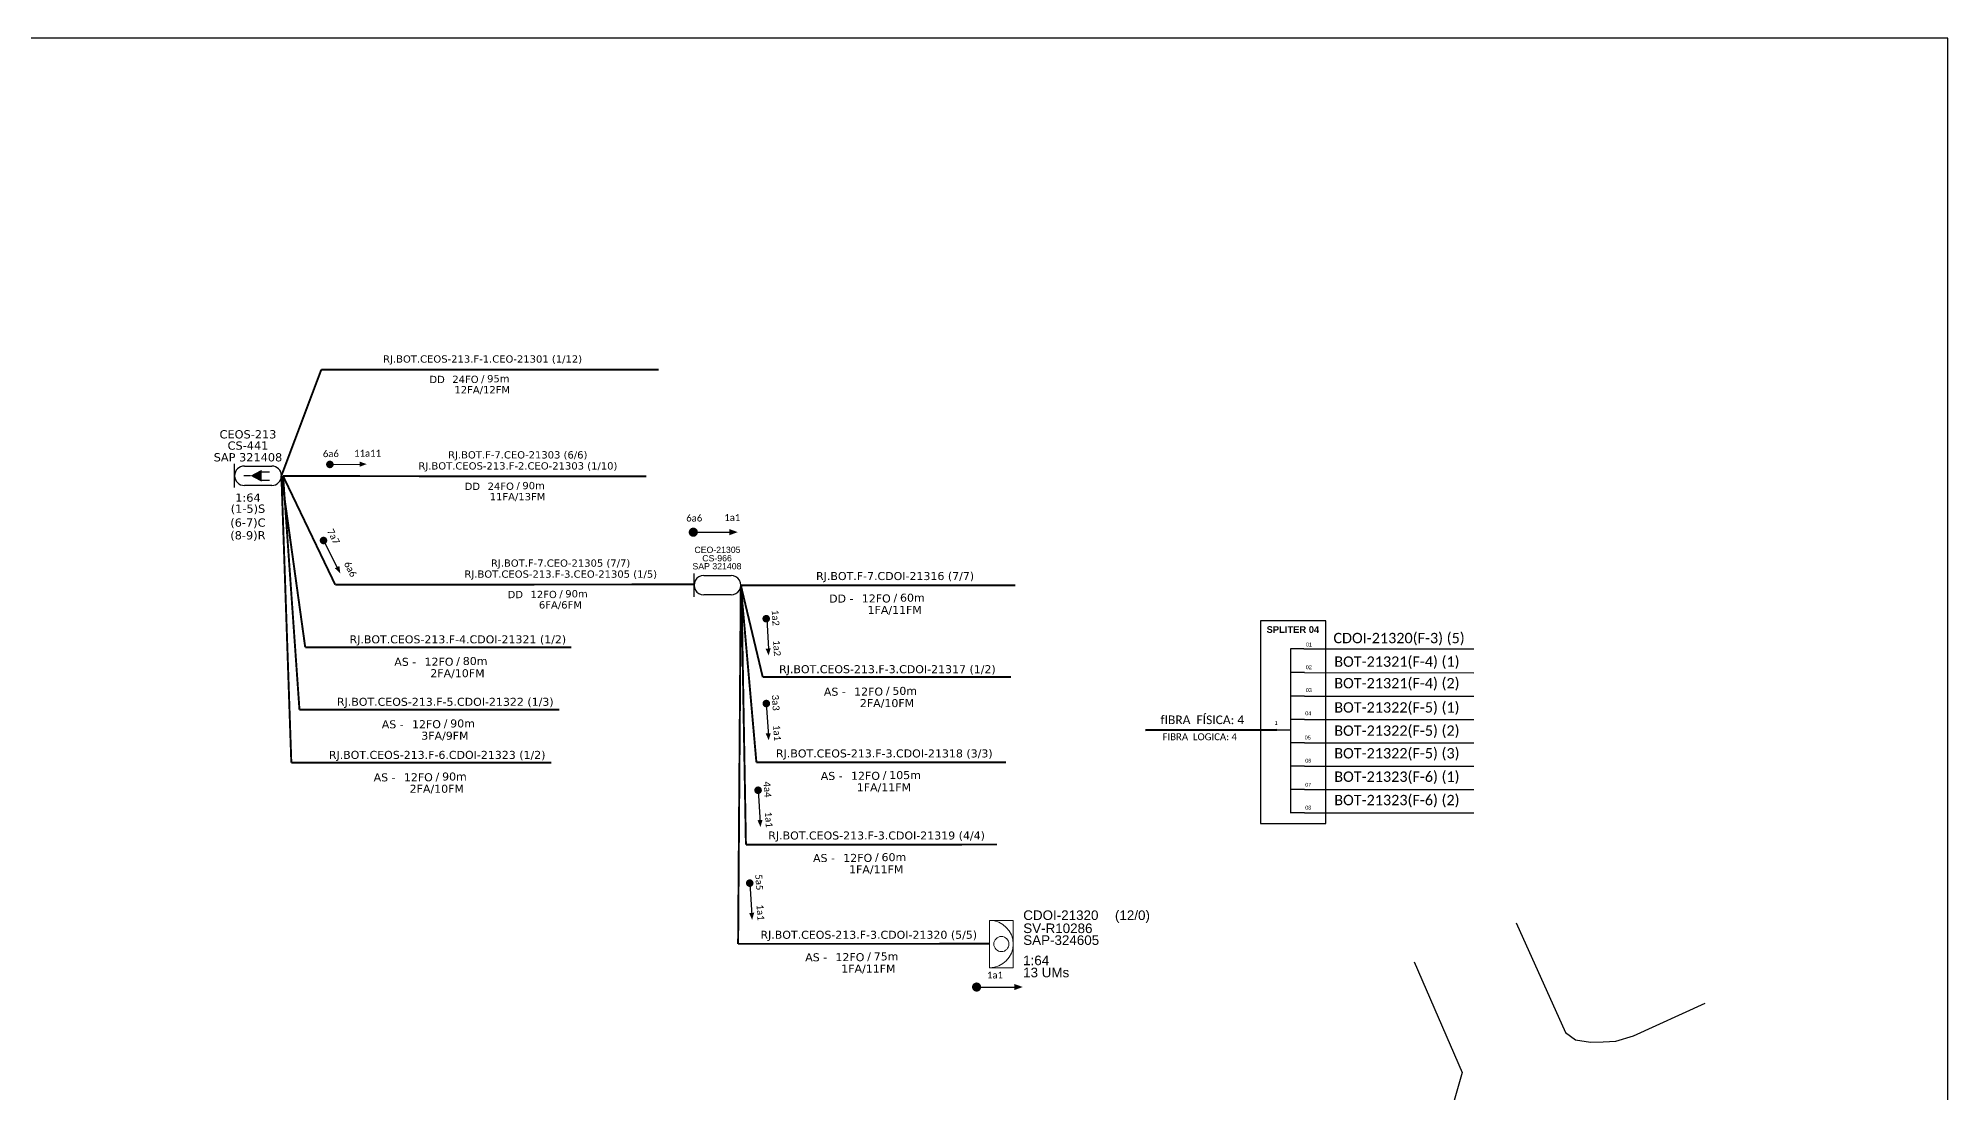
# Model space of a CAD drawing. Extents: x -4 to 837, y 1 to 595.
# Drawn here: x 332 to 837, y 316 to 595 of the extents above; entities that cross this region are included whole.
import ezdxf
from ezdxf.enums import TextEntityAlignment as Align

# ---------------------------------------------------------------- set-up
doc = ezdxf.new("R2010")
doc.units = 0
for name, color, linetype, lineweight in [("20.0-LEGENDA DOS CDO'S", 1, 'Continuous', 0), ('20.1-CDO_INTERIOR', 1, 'Continuous', 0), ('40.1-ETIQUETAS', 1, 'Continuous', 20)]:
    doc.layers.add(name, color=color, linetype=linetype, lineweight=lineweight)
for name, color, linetype in [('20.4-CEOS', 1, 'Continuous'), ('CAP a instalar', 1, 'Continuous'), ('QUADRA', 7, 'Continuous'), ('SETA', 7, 'Continuous')]:
    doc.layers.add(name, color=color, linetype=linetype)
doc.styles.add('ARIAL', font='arial.ttf')
doc.styles.add('MtXpl_Calibri', font='calibri.ttf')
doc.styles.add('siredit', font='verdana.ttf')
doc.linetypes.add('FENCELINE1', pattern='A,0.25,-0.1,[133,ltypeshp.shx,S=0.1,R=0,X=-0.1,Y=0],-0.1,1', length=1.45)

# ---------------------------------------------------------------- blocks, each defined once
blk = doc.blocks.new('ETIQUETA_RS5F')
at = {"layer": '40.1-ETIQUETAS', "color": 0, "style": 'siredit'}
blk.add_text('/', height=1.5, dxfattribs=at).set_placement((1.58, -1.95), align=Align.MIDDLE_RIGHT)
for tag, p in [('ETIQUETA_R_PRIMARIA', (1.21, 4.1)), ('ETIQUETA_R_SECUNDARIA', (1.21, 2.1)), ('F_ATIVAS/F_MORTAS', (1.14, -4.24))]:
    blk.add_attdef(tag, text='', height=1.5, dxfattribs=at).set_placement(p, align=Align.MIDDLE_CENTER)
for tag, p in [('TIPO_CABO', (-6.58, -2.12)), ('CAP_CABO', (0.4, -2.09))]:
    blk.add_attdef(tag, text='', height=1.5, dxfattribs=at).set_placement(p, align=Align.MIDDLE_RIGHT)
blk.add_attdef('METROS', text='', height=1.5, dxfattribs=at).set_placement((2.14, -1.95), align=Align.MIDDLE_LEFT)
for tag, p in [('FUSÃO_1', (0.85, -8.39)), ('FUSÃO_2', (0.85, -10.6)), ('FUSÃO_3', (0.85, -12.93)), ('FUSÃO_4', (0.85, -15.14)), ('FUSÃO_5', (0.85, -17.16))]:
    blk.add_attdef(tag, text='', height=1.5, dxfattribs=at).set_placement(p, align=Align.CENTER)
blk = doc.blocks.new('CEOS_RP_CT_DRT')
at = {"layer": '20.4-CEOS', "color": 0}
for p, q in [((-4.54, 1.19), (-1.19, 1.19)), ((-1.19, -1.19), (-4.54, -1.19))]:
    blk.add_line(p, q, dxfattribs=at)
for points in [[(-5.73, -1.43), (-5.73, 1.44)], [(-3.79, 0), (-4.59, 0)], [(-2.47, 0.48), (-1.45, 0.48)], [(-2.47, -0.52), (-1.45, -0.52)]]:
    blk.add_lwpolyline(points, dxfattribs=at)
blk.add_lwpolyline([(-3.79, 0, 0, 1.47, 0), (-2.41, 0, 1.47, 1.47, 0)], format="xyseb", dxfattribs=at)
for centre, start, end in [((-4.54, 0), 90, 270), ((-1.19, 0), 270, 90)]:
    blk.add_arc(centre, 1.19, start, end, dxfattribs=at)
at = {"layer": '20.4-CEOS', "color": 7, "style": 'siredit'}
for tag, p in [('Nº_DA_CEOS', (-2.86, 5.6)), ('LOCAL', (-2.86, 4.24)), ('SAP', (-2.86, 2.78)), ('RACIO_SPLITAGEM', (-2.86, -1.88)), ('FIBRAS_SPLITTER', (-2.86, -3.58)), ('RESERVA_FINAIS', (-2.86, -6.39)), ('FIBRAS_TOP_C', (-2.86, -5.08))]:
    blk.add_attdef(tag, text='', height=1.01, dxfattribs=at).set_placement(p, align=Align.TOP_CENTER)

msp = doc.modelspace()

# ---------------------------------------------------------------- linework, layer by layer
for p, q in [((837.17, 595.26), (-3.83, 595.26)), ((837.17, 1.26), (837.17, 595.26))]:
    msp.add_line(p, q)
at = {"color": 7, "linetype": 'Continuous'}
for p, q in [((663.3, 433.64), (663.3, 390.21)), ((666.82, 433.64), (663.3, 433.64)), ((667, 427.35), (663.48, 427.35)), ((667, 421.16), (663.48, 421.16)), ((667, 414.94), (663.48, 414.94)), ((659.66, 412.21), (663.29, 412.21)), ((667, 408.78), (663.48, 408.78)), ((667, 402.61), (663.48, 402.61)), ((667, 396.42), (663.48, 396.42)), ((667, 390.25), (663.48, 390.25))]:
    msp.add_line(p, q, dxfattribs=at)
at = {"color": 10, "linetype": 'Continuous'}
for p, q in [((666.82, 433.64), (711.77, 433.63)), ((667, 427.35), (711.77, 427.34)), ((667, 421.17), (711.77, 421.16)), ((667, 414.95), (711.77, 414.94)), ((667, 408.79), (711.77, 408.78)), ((667, 402.63), (711.77, 402.61)), ((667, 396.44), (711.77, 396.42)), ((667, 390.25), (711.77, 390.23))]:
    msp.add_line(p, q, dxfattribs=at)
at = {"color": 1, "linetype": 'Continuous', "lineweight": 60}
msp.add_line((659.66, 412.21), (624.87, 412.1), dxfattribs=at)
for points, const_width in [([(408.62, 482.45, 1), (409.62, 482.46, 1)], 1), ([(504.66, 464.52, 1), (505.87, 464.52, 1)], 1.21), ([(407.21, 462.77, 1), (407.66, 461.88, 1)], 1), ([(524.52, 442.13, 1), (524.59, 441.13, 1)], 1), ([(524.55, 419.68, 1), (524.62, 418.68, 1)], 1), ([(522.37, 396.73, 1), (522.44, 395.73, 1)], 1), ([(520.17, 372.16, 1), (520.23, 371.16, 1)], 1), ([(579.62, 344.15, 1), (580.83, 344.15, 1)], 1.21)]:
    msp.add_lwpolyline(points, format="xyb", close=True, dxfattribs=dict(const_width=const_width))
at = {"color": 7}
msp.add_lwpolyline([(655.34, 387.43), (672.62, 387.43), (672.62, 441.08), (655.34, 441.08)], close=True, dxfattribs=at)
at = {"layer": '20.1-CDO_INTERIOR', "color": 1, "lineweight": 18}
msp.add_lwpolyline([(589.91, 349.28), (589.91, 361.78), (583.66, 361.78), (583.66, 349.28)], close=True, dxfattribs=at)
msp.add_circle((586.78, 355.53), 2, dxfattribs=at)
msp.add_arc((583.66, 355.53), 6.25, 270, 90, dxfattribs=at)
at = {"layer": '20.4-CEOS', "color": 5}
for p, q in [((505.46, 447.39), (505.46, 453.61)), ((508.04, 453.08), (515.27, 453.08)), ((515.27, 447.92), (508.04, 447.92))]:
    msp.add_line(p, q, dxfattribs=at)
for centre, major_axis, start_param, end_param in [((508.04, 450.5), (1.82, 1.82), 0.785398, 3.926991), ((515.27, 450.5), (-1.82, 1.82), 2.356194, 5.497787)]:
    msp.add_ellipse(centre, major_axis=major_axis, ratio=1, start_param=start_param, end_param=end_param, dxfattribs=at)
at = {"layer": 'CAP a instalar', "color": 7, "ltscale": 7, "const_width": 0.513}
for points in [[(396.3, 479.47), (406.86, 507.57)], [(406.86, 507.57), (496.12, 507.57)], [(396.74, 479.38), (492.81, 479.28)], [(396.74, 479.38), (410.53, 450.64)], [(410.53, 450.64), (505.39, 450.7)], [(517.99, 450.44), (590.49, 450.44)]]:
    msp.add_lwpolyline(points, dxfattribs=at)
at = {"layer": 'CAP a instalar', "color": 8, "linetype": 'FENCELINE1', "ltscale": 7, "const_width": 0.513}
for points in [[(396.3, 479.47), (402.6, 434.04)], [(396.3, 479.47), (398.92, 403.54)], [(396.74, 479.38), (401.07, 417.58)], [(517.84, 450.5), (523.63, 426.2)], [(517.84, 450.5), (521.96, 403.64)], [(517.99, 450.44), (519.19, 381.85)], [(402.6, 434.04), (472.99, 434.04)], [(523.62, 426.21), (589.29, 426.21)], [(401.07, 417.58), (469.85, 417.58)], [(398.92, 403.54), (467.7, 403.54)], [(521.96, 403.64), (588.03, 403.63)], [(519.19, 381.85), (585.61, 381.87)]]:
    msp.add_lwpolyline(points, dxfattribs=at)
at = {"layer": 'CAP a instalar', "color": 1, "linetype": 'FENCELINE1', "ltscale": 7, "const_width": 0.513}
for points in [[(517.12, 355.58), (517.84, 450.5)], [(517.12, 355.58), (583.54, 355.6)]]:
    msp.add_lwpolyline(points, dxfattribs=at)
at = {"layer": 'QUADRA', "color": 4}
for points in [[(723.01, 361.16), (736.01, 332.14), (738.7, 330.17), (742.62, 329.53), (745.95, 329.62), (749.33, 329.84), (754.05, 331.23), (773, 339.85)], [(695.98, 350.79), (708.68, 321.57), (706.37, 313.52), (702.41, 309.83), (649.64, 285.05)]]:
    msp.add_lwpolyline(points, dxfattribs=at)
at = {"layer": 'SETA'}
for points in [[(409.12, 482.46), (417.72, 482.51)], [(407.44, 462.33), (411.34, 454.66)], [(505.26, 464.52), (515.66, 464.52)], [(524.68, 441.48), (525.12, 433.65)], [(524.58, 419.18), (525.13, 410.6)], [(522.41, 396.23), (522.95, 387.65)], [(520.2, 371.66), (520.74, 363.08)], [(580.65, 344.14), (591.06, 344.14)]]:
    msp.add_lwpolyline(points, dxfattribs=at)
for points in [[(417.02, 483.19), (418.86, 482.54), (417.03, 481.86)], [(514.83, 465.34), (517.04, 464.54), (514.83, 463.73)], [(411.63, 455.59), (411.87, 453.65), (410.44, 454.98)], [(525.74, 433.78), (525.19, 431.91), (524.4, 433.7)], [(525.76, 411.33), (525.21, 409.46), (524.43, 411.25)], [(523.59, 388.38), (523.04, 386.51), (522.25, 388.3)], [(521.38, 363.81), (520.83, 361.94), (520.05, 363.73)], [(590.22, 344.96), (592.44, 344.16), (590.22, 343.35)]]:
    msp.add_solid(points, dxfattribs=at)

# ---------------------------------------------------------------- block references
at = {"layer": '20.4-CEOS', "color": 7}
ref = msp.add_blockref('CEOS_RP_CT_DRT', (396.31, 479.46), dxfattribs=dict(at, xscale=2.161665797233582, yscale=2.161665797233582, zscale=2.161665791999999))
ref.add_attrib('Nº_DA_CEOS', 'CEOS-213', dxfattribs={"color": 7, "height": 2.183, "style": 'siredit'}).set_placement((387.45, 491.52), align=Align.TOP_CENTER)
ref.add_attrib('LOCAL', 'CS-441', dxfattribs={"color": 7, "height": 2.183, "style": 'siredit'}).set_placement((387.45, 488.54), align=Align.TOP_CENTER)
ref.add_attrib('SAP', 'SAP 321408', dxfattribs={"color": 7, "height": 2.183, "style": 'siredit'}).set_placement((387.45, 485.44), align=Align.TOP_CENTER)
ref.add_attrib('RACIO_SPLITAGEM', '1:64', dxfattribs={"color": 7, "height": 2.183, "style": 'siredit'}).set_placement((387.45, 474.76), align=Align.TOP_CENTER)
ref.add_attrib('FIBRAS_SPLITTER', '(1-5)S', dxfattribs={"color": 7, "height": 2.183, "style": 'siredit'}).set_placement((387.45, 471.84), align=Align.TOP_CENTER)
ref.add_attrib('FIBRAS_TOP_C', '(6-7)C', dxfattribs={"color": 7, "height": 2.183, "style": 'siredit'}).set_placement((387.43, 468.16), align=Align.TOP_CENTER)
ref.add_attrib('RESERVA_FINAIS', '(8-9)R', dxfattribs={"color": 7, "height": 2.183, "style": 'siredit'}).set_placement((387.43, 464.8), align=Align.TOP_CENTER)
at = {"layer": '40.1-ETIQUETAS', "color": 7}
ref = msp.add_blockref('ETIQUETA_RS5F', (448, 507.66), dxfattribs=dict(at, xscale=1.283039983498747, yscale=1.283039983498747, zscale=1.283039983499997))
ref.add_attrib('ETIQUETA_R_SECUNDARIA', 'RJ.BOT.CEOS-213.F-1.CEO-21301 (1/12)', dxfattribs={"color": 0, "height": 1.9246, "style": 'siredit'}).set_placement((449.52, 510.36), align=Align.MIDDLE_CENTER)
ref.add_attrib('TIPO_CABO', 'DD', dxfattribs={"color": 0, "height": 1.925, "style": 'siredit'}).set_placement((439.52, 504.95), align=Align.MIDDLE_RIGHT)
ref.add_attrib('CAP_CABO', '24FO', dxfattribs={"color": 0, "height": 1.925, "style": 'siredit'}).set_placement((448.47, 504.98), align=Align.MIDDLE_RIGHT)
ref.add_attrib('METROS', '95m', dxfattribs={"color": 0, "height": 1.925, "style": 'siredit'}).set_placement((450.71, 505.16), align=Align.MIDDLE_LEFT)
ref.add_attrib('F_ATIVAS/F_MORTAS', '12FA/12FM', dxfattribs={"color": 0, "height": 1.925, "style": 'siredit'}).set_placement((449.43, 502.22), align=Align.MIDDLE_CENTER)
ref = msp.add_blockref('ETIQUETA_RS5F', (457.34, 479.37), dxfattribs=dict(at, xscale=1.283039983498747, yscale=1.283039983498747, zscale=1.283039983499997))
ref.add_attrib('ETIQUETA_R_PRIMARIA', 'RJ.BOT.F-7.CEO-21303 (6/6)', dxfattribs={"color": 0, "height": 1.9246, "style": 'siredit'}).set_placement((458.82, 484.99), align=Align.MIDDLE_CENTER)
ref.add_attrib('ETIQUETA_R_SECUNDARIA', 'RJ.BOT.CEOS-213.F-2.CEO-21303 (1/10)', dxfattribs={"color": 0, "height": 1.9246, "style": 'siredit'}).set_placement((458.86, 482.07), align=Align.MIDDLE_CENTER)
ref.add_attrib('TIPO_CABO', 'DD', dxfattribs={"color": 0, "height": 1.925, "style": 'siredit'}).set_placement((448.85, 476.66), align=Align.MIDDLE_RIGHT)
ref.add_attrib('CAP_CABO', '24FO', dxfattribs={"color": 0, "height": 1.925, "style": 'siredit'}).set_placement((457.81, 476.69), align=Align.MIDDLE_RIGHT)
ref.add_attrib('METROS', '90m', dxfattribs={"color": 0, "height": 1.925, "style": 'siredit'}).set_placement((460.05, 476.86), align=Align.MIDDLE_LEFT)
ref.add_attrib('F_ATIVAS/F_MORTAS', '11FA/13FM', dxfattribs={"color": 0, "height": 1.925, "style": 'siredit'}).set_placement((458.77, 473.92), align=Align.MIDDLE_CENTER)
ref = msp.add_blockref('ETIQUETA_RS5F', (468.69, 450.74), dxfattribs=dict(at, xscale=1.283039983498747, yscale=1.283039983498747, zscale=1.283039983499997))
ref.add_attrib('ETIQUETA_R_PRIMARIA', 'RJ.BOT.F-7.CEO-21305 (7/7)', dxfattribs={"color": 0, "height": 1.9246, "style": 'siredit'}).set_placement((470.16, 456.35), align=Align.MIDDLE_CENTER)
ref.add_attrib('ETIQUETA_R_SECUNDARIA', 'RJ.BOT.CEOS-213.F-3.CEO-21305 (1/5)', dxfattribs={"color": 0, "height": 1.9246, "style": 'siredit'}).set_placement((470.2, 453.44), align=Align.MIDDLE_CENTER)
ref.add_attrib('TIPO_CABO', 'DD', dxfattribs={"color": 0, "height": 1.925, "style": 'siredit'}).set_placement((460.2, 448.02), align=Align.MIDDLE_RIGHT)
ref.add_attrib('CAP_CABO', '12FO', dxfattribs={"color": 0, "height": 1.925, "style": 'siredit'}).set_placement((469.16, 448.05), align=Align.MIDDLE_RIGHT)
ref.add_attrib('METROS', '90m', dxfattribs={"color": 0, "height": 1.925, "style": 'siredit'}).set_placement((471.4, 448.23), align=Align.MIDDLE_LEFT)
ref.add_attrib('F_ATIVAS/F_MORTAS', '6FA/6FM', dxfattribs={"color": 0, "height": 1.925, "style": 'siredit'}).set_placement((470.11, 445.29), align=Align.MIDDLE_CENTER)
at = {"layer": 'CAP a instalar', "color": 7, "linetype": 'FENCELINE1', "ltscale": 7}
ref = msp.add_blockref('ETIQUETA_RS5F', (556.98, 449.95), dxfattribs=dict(at, xscale=1.411343981848631, yscale=1.411343981849711, zscale=1.411343981849999))
ref.add_attrib('ETIQUETA_R_SECUNDARIA', 'RJ.BOT.F-7.CDOI-21316 (7/7)', dxfattribs={"layer": '40.1-ETIQUETAS', "color": 0, "height": 2.117, "style": 'siredit'}).set_placement((558.65, 452.92), align=Align.MIDDLE_CENTER)
ref.add_attrib('TIPO_CABO', 'DD -', dxfattribs={"layer": '40.1-ETIQUETAS', "color": 0, "height": 2.117, "style": 'siredit'}).set_placement((547.65, 446.96), align=Align.MIDDLE_RIGHT)
ref.add_attrib('CAP_CABO', '12FO', dxfattribs={"layer": '40.1-ETIQUETAS', "color": 0, "height": 2.117, "style": 'siredit'}).set_placement((557.5, 446.99), align=Align.MIDDLE_RIGHT)
ref.add_attrib('METROS', '60m', dxfattribs={"layer": '40.1-ETIQUETAS', "color": 0, "height": 2.117, "style": 'siredit'}).set_placement((559.96, 447.19), align=Align.MIDDLE_LEFT)
ref.add_attrib('F_ATIVAS/F_MORTAS', '1FA/11FM', dxfattribs={"layer": '40.1-ETIQUETAS', "color": 0, "height": 2.117, "style": 'siredit'}).set_placement((558.55, 443.96), align=Align.MIDDLE_CENTER)
at = {"layer": 'CAP a instalar', "color": 8, "linetype": 'FENCELINE1', "ltscale": 7}
ref = msp.add_blockref('ETIQUETA_RS5F', (441.3, 433.2), dxfattribs=dict(at, xscale=1.411343981848631, yscale=1.411343981849711, zscale=1.411343981849999))
ref.add_attrib('ETIQUETA_R_SECUNDARIA', 'RJ.BOT.CEOS-213.F-4.CDOI-21321 (1/2)', dxfattribs={"layer": '40.1-ETIQUETAS', "color": 0, "height": 2.117, "style": 'siredit'}).set_placement((442.97, 436.17), align=Align.MIDDLE_CENTER)
ref.add_attrib('TIPO_CABO', 'AS -', dxfattribs={"layer": '40.1-ETIQUETAS', "color": 0, "height": 2.117, "style": 'siredit'}).set_placement((431.96, 430.22), align=Align.MIDDLE_RIGHT)
ref.add_attrib('CAP_CABO', '12FO', dxfattribs={"layer": '40.1-ETIQUETAS', "color": 0, "height": 2.117, "style": 'siredit'}).set_placement((441.82, 430.25), align=Align.MIDDLE_RIGHT)
ref.add_attrib('METROS', '80m', dxfattribs={"layer": '40.1-ETIQUETAS', "color": 0, "height": 2.117, "style": 'siredit'}).set_placement((444.28, 430.44), align=Align.MIDDLE_LEFT)
ref.add_attrib('F_ATIVAS/F_MORTAS', '2FA/10FM', dxfattribs={"layer": '40.1-ETIQUETAS', "color": 0, "height": 2.117, "style": 'siredit'}).set_placement((442.87, 427.21), align=Align.MIDDLE_CENTER)
ref = msp.add_blockref('ETIQUETA_RS5F', (554.95, 425.3), dxfattribs=dict(at, xscale=1.411343981848631, yscale=1.411343981849711, zscale=1.411343981849999))
ref.add_attrib('ETIQUETA_R_SECUNDARIA', 'RJ.BOT.CEOS-213.F-3.CDOI-21317 (1/2)', dxfattribs={"layer": '40.1-ETIQUETAS', "color": 0, "height": 2.117, "style": 'siredit'}).set_placement((556.62, 428.27), align=Align.MIDDLE_CENTER)
ref.add_attrib('TIPO_CABO', 'AS -', dxfattribs={"layer": '40.1-ETIQUETAS', "color": 0, "height": 2.117, "style": 'siredit'}).set_placement((545.61, 422.31), align=Align.MIDDLE_RIGHT)
ref.add_attrib('CAP_CABO', '12FO', dxfattribs={"layer": '40.1-ETIQUETAS', "color": 0, "height": 2.117, "style": 'siredit'}).set_placement((555.47, 422.34), align=Align.MIDDLE_RIGHT)
ref.add_attrib('METROS', '50m', dxfattribs={"layer": '40.1-ETIQUETAS', "color": 0, "height": 2.117, "style": 'siredit'}).set_placement((557.93, 422.54), align=Align.MIDDLE_LEFT)
ref.add_attrib('F_ATIVAS/F_MORTAS', '2FA/10FM', dxfattribs={"layer": '40.1-ETIQUETAS', "color": 0, "height": 2.117, "style": 'siredit'}).set_placement((556.52, 419.3), align=Align.MIDDLE_CENTER)
ref = msp.add_blockref('ETIQUETA_RS5F', (437.98, 416.67), dxfattribs=dict(at, xscale=1.411343981848631, yscale=1.411343981849711, zscale=1.411343981849999))
ref.add_attrib('ETIQUETA_R_SECUNDARIA', 'RJ.BOT.CEOS-213.F-5.CDOI-21322 (1/3)', dxfattribs={"layer": '40.1-ETIQUETAS', "color": 0, "height": 2.117, "style": 'siredit'}).set_placement((439.65, 419.64), align=Align.MIDDLE_CENTER)
ref.add_attrib('TIPO_CABO', 'AS -', dxfattribs={"layer": '40.1-ETIQUETAS', "color": 0, "height": 2.117, "style": 'siredit'}).set_placement((428.65, 413.68), align=Align.MIDDLE_RIGHT)
ref.add_attrib('CAP_CABO', '12FO', dxfattribs={"layer": '40.1-ETIQUETAS', "color": 0, "height": 2.117, "style": 'siredit'}).set_placement((438.5, 413.71), align=Align.MIDDLE_RIGHT)
ref.add_attrib('METROS', '90m', dxfattribs={"layer": '40.1-ETIQUETAS', "color": 0, "height": 2.117, "style": 'siredit'}).set_placement((440.96, 413.91), align=Align.MIDDLE_LEFT)
ref.add_attrib('F_ATIVAS/F_MORTAS', '3FA/9FM', dxfattribs={"layer": '40.1-ETIQUETAS', "color": 0, "height": 2.117, "style": 'siredit'}).set_placement((439.55, 410.67), align=Align.MIDDLE_CENTER)
ref = msp.add_blockref('ETIQUETA_RS5F', (435.83, 402.62), dxfattribs=dict(at, xscale=1.411343981848631, yscale=1.411343981849711, zscale=1.411343981849999))
ref.add_attrib('ETIQUETA_R_SECUNDARIA', 'RJ.BOT.CEOS-213.F-6.CDOI-21323 (1/2)', dxfattribs={"layer": '40.1-ETIQUETAS', "color": 0, "height": 2.117, "style": 'siredit'}).set_placement((437.5, 405.59), align=Align.MIDDLE_CENTER)
ref.add_attrib('TIPO_CABO', 'AS -', dxfattribs={"layer": '40.1-ETIQUETAS', "color": 0, "height": 2.117, "style": 'siredit'}).set_placement((426.5, 399.64), align=Align.MIDDLE_RIGHT)
ref.add_attrib('CAP_CABO', '12FO', dxfattribs={"layer": '40.1-ETIQUETAS', "color": 0, "height": 2.117, "style": 'siredit'}).set_placement((436.35, 399.67), align=Align.MIDDLE_RIGHT)
ref.add_attrib('METROS', '90m', dxfattribs={"layer": '40.1-ETIQUETAS', "color": 0, "height": 2.117, "style": 'siredit'}).set_placement((438.81, 399.87), align=Align.MIDDLE_LEFT)
ref.add_attrib('F_ATIVAS/F_MORTAS', '2FA/10FM', dxfattribs={"layer": '40.1-ETIQUETAS', "color": 0, "height": 2.117, "style": 'siredit'}).set_placement((437.4, 396.63), align=Align.MIDDLE_CENTER)
ref = msp.add_blockref('ETIQUETA_RS5F', (554.13, 403.01), dxfattribs=dict(at, xscale=1.411343981848631, yscale=1.411343981849711, zscale=1.411343981849999))
ref.add_attrib('ETIQUETA_R_SECUNDARIA', 'RJ.BOT.CEOS-213.F-3.CDOI-21318 (3/3)', dxfattribs={"layer": '40.1-ETIQUETAS', "color": 0, "height": 2.117, "style": 'siredit'}).set_placement((555.8, 405.98), align=Align.MIDDLE_CENTER)
ref.add_attrib('TIPO_CABO', 'AS -', dxfattribs={"layer": '40.1-ETIQUETAS', "color": 0, "height": 2.117, "style": 'siredit'}).set_placement((544.79, 400.02), align=Align.MIDDLE_RIGHT)
ref.add_attrib('CAP_CABO', '12FO', dxfattribs={"layer": '40.1-ETIQUETAS', "color": 0, "height": 2.117, "style": 'siredit'}).set_placement((554.65, 400.05), align=Align.MIDDLE_RIGHT)
ref.add_attrib('METROS', '105m', dxfattribs={"layer": '40.1-ETIQUETAS', "color": 0, "height": 2.117, "style": 'siredit'}).set_placement((557.11, 400.25), align=Align.MIDDLE_LEFT)
ref.add_attrib('F_ATIVAS/F_MORTAS', '1FA/11FM', dxfattribs={"layer": '40.1-ETIQUETAS', "color": 0, "height": 2.117, "style": 'siredit'}).set_placement((555.7, 397.01), align=Align.MIDDLE_CENTER)
ref = msp.add_blockref('ETIQUETA_RS5F', (552.09, 381.29), dxfattribs=dict(at, xscale=1.411343981848631, yscale=1.411343981849711, zscale=1.411343981849999))
ref.add_attrib('ETIQUETA_R_SECUNDARIA', 'RJ.BOT.CEOS-213.F-3.CDOI-21319 (4/4)', dxfattribs={"layer": '40.1-ETIQUETAS', "color": 0, "height": 2.117, "style": 'siredit'}).set_placement((553.76, 384.26), align=Align.MIDDLE_CENTER)
ref.add_attrib('TIPO_CABO', 'AS -', dxfattribs={"layer": '40.1-ETIQUETAS', "color": 0, "height": 2.117, "style": 'siredit'}).set_placement((542.75, 378.3), align=Align.MIDDLE_RIGHT)
ref.add_attrib('CAP_CABO', '12FO', dxfattribs={"layer": '40.1-ETIQUETAS', "color": 0, "height": 2.117, "style": 'siredit'}).set_placement((552.6, 378.33), align=Align.MIDDLE_RIGHT)
ref.add_attrib('METROS', '60m', dxfattribs={"layer": '40.1-ETIQUETAS', "color": 0, "height": 2.117, "style": 'siredit'}).set_placement((555.07, 378.53), align=Align.MIDDLE_LEFT)
ref.add_attrib('F_ATIVAS/F_MORTAS', '1FA/11FM', dxfattribs={"layer": '40.1-ETIQUETAS', "color": 0, "height": 2.117, "style": 'siredit'}).set_placement((553.65, 375.3), align=Align.MIDDLE_CENTER)
at = {"layer": 'CAP a instalar', "color": 1, "linetype": 'FENCELINE1', "ltscale": 7}
ref = msp.add_blockref('ETIQUETA_RS5F', (550.02, 355.02), dxfattribs=dict(at, xscale=1.411343981848631, yscale=1.411343981849711, zscale=1.411343981849999))
ref.add_attrib('ETIQUETA_R_SECUNDARIA', 'RJ.BOT.CEOS-213.F-3.CDOI-21320 (5/5)', dxfattribs={"layer": '40.1-ETIQUETAS', "color": 0, "height": 2.117, "style": 'siredit'}).set_placement((551.69, 357.99), align=Align.MIDDLE_CENTER)
ref.add_attrib('TIPO_CABO', 'AS -', dxfattribs={"layer": '40.1-ETIQUETAS', "color": 0, "height": 2.117, "style": 'siredit'}).set_placement((540.68, 352.03), align=Align.MIDDLE_RIGHT)
ref.add_attrib('CAP_CABO', '12FO', dxfattribs={"layer": '40.1-ETIQUETAS', "color": 0, "height": 2.117, "style": 'siredit'}).set_placement((550.53, 352.06), align=Align.MIDDLE_RIGHT)
ref.add_attrib('METROS', '75m', dxfattribs={"layer": '40.1-ETIQUETAS', "color": 0, "height": 2.117, "style": 'siredit'}).set_placement((553, 352.26), align=Align.MIDDLE_LEFT)
ref.add_attrib('F_ATIVAS/F_MORTAS', '1FA/11FM', dxfattribs={"layer": '40.1-ETIQUETAS', "color": 0, "height": 2.117, "style": 'siredit'}).set_placement((551.59, 349.03), align=Align.MIDDLE_CENTER)

# ---------------------------------------------------------------- texts
at = {"color": 1, "style": 'MtXpl_Calibri'}
msp.add_text('CDOI-21320(F-3) (5)', height=2.7432, dxfattribs=at).set_placement((674.63, 435.14))
at = {"char_height": 1.82, "width": 25.3588, "attachment_point": 5}
for s, insert, rotation in [('{\\fCalibri|b0|i0|c0|p34;\\C7;6a6}', (409.38, 485.3), 0.3801), ('\\C7;\\fCalibri|b0|i0|c0|p34;11a11', (419.09, 485.42), 0.3801), ('{\\fCalibri|b0|i0|c0|p34;\\C7;7a7}', (410.09, 463.36), 296.972), ('\\C7;\\fCalibri|b0|i0|c0|p34;6a6', (414.55, 454.73), 296.972), ('\\C7;\\fCalibri|b0|i0|c0|p34;1a2', (527.04, 441.85), 273.6303), ('\\C7;\\fCalibri|b0|i0|c0|p34;1a2', (527.4, 433.84), 273.6303), ('\\C7;\\fCalibri|b0|i0|c0|p34;3a3', (527.07, 419.4), 273.6303), ('{\\fCalibri|b0|i0|c0|p34;\\C7;1a1}', (527.43, 411.39), 273.6303), ('\\C7;\\fCalibri|b0|i0|c0|p34;4a4', (524.89, 396.45), 273.6303), ('{\\fCalibri|b0|i0|c0|p34;\\C7;1a1}', (525.25, 388.44), 273.6303), ('\\C7;\\fCalibri|b0|i0|c0|p34;5a5', (522.69, 371.88), 273.6303), ('\\C7;\\fCalibri|b0|i0|c0|p34;1a1', (523.04, 363.87), 273.6303)]:
    msp.add_mtext(s, dxfattribs=dict(at, insert=insert, rotation=rotation))
at = {"attachment_point": 5}
for s, insert, char_height, width in [('{\\fCalibri|b0|i0|c0|p34;\\C7;6a6}', (505.52, 468.25), 1.815, 30.6841), ('{\\fCalibri|b0|i0|c0|p34;\\C7;1a1}', (515.58, 468.41), 1.815, 30.6841), ('{\\fArial|b1|i0|c0|p34;\\C10;SPLITER 04}', (663.9, 438.75), 1.7753, 17.28), ('\\C7;\\fArial|b0|i0|;\\H1.0273588255048;01 ', (668.17, 434.78), 1.7753, 3.5602), ('\\pt9.00003;{\\fCalibri|b0|i0|c0|p34;\\C7;BOT-21321(F-4) (1)}', (691.42, 429.98), 2.7432, 40.9104), ('\\C7;\\fArial|b0|i0|;\\H1.0273588255048;02 ', (668.11, 428.78), 1.7753, 3.7582), ('\\pt9.00003;{\\fCalibri|b0|i0|c0|p34;\\C7;BOT-21321(F-4) (2)}', (691.42, 424.27), 2.7432, 40.9104), ('\\C7;\\fArial|b0|i0|;\\H1.0273588255048;03 ', (668.11, 422.73), 1.7753, 3.456), ('\\pt9.00003;{\\fCalibri|b0|i0|c0|p34;\\C7;BOT-21322(F-5) (1)}', (691.42, 417.85), 2.7432, 40.9104), ('{\\fCalibri|b0|i0|c0|p34;\\C7;fIBRA  FÍSICA: 4}', (639.94, 414.86), 2.2859, 34.56), ('\\C7;\\fArial|b0|i0|;\\H1.0273588255048;1', (659.49, 414.04), 1.7753, 1.7584), ('\\C7;\\fArial|b0|i0|;\\H1.0273588255048;04 ', (667.96, 416.59), 1.7753, 3.7582), ('{\\fCalibri|b0|i0|c0|p34;\\C7;FIBRA  LOGICA: 4}', (639.25, 410.37), 1.8289, 34.56), ('\\C7;\\fArial|b0|i0|;\\H1.0273588255048;05 ', (667.83, 410.18), 1.7753, 4.6222), ('\\pt9.00003;{\\fCalibri|b0|i0|c0|p34;\\C7;BOT-21322(F-5) (2)}', (691.42, 411.71), 2.7432, 40.9104), ('\\C7;\\fArial|b0|i0|;\\H1.0273588255048;06 ', (667.96, 404.04), 1.7753, 3.7582), ('\\pt9.00003;{\\fCalibri|b0|i0|c0|p34;\\C7;BOT-21322(F-5) (3)}', (691.42, 405.72), 2.7432, 40.9104), ('\\pt9.00003;{\\fCalibri|b0|i0|c0|p34;\\C7;BOT-21323(F-6) (1)}', (691.42, 399.53), 2.7432, 40.9104), ('\\C7;\\fArial|b0|i0|;\\H1.0273588255048;07 ', (667.96, 397.67), 1.7753, 3.7582), ('\\pt9.00003;{\\fCalibri|b0|i0|c0|p34;\\C7;BOT-21323(F-6) (2)}', (691.42, 393.34), 2.7432, 40.9104), ('\\C7;\\fArial|b0|i0|;\\H1.0273588255048;08 ', (667.96, 391.63), 1.7753, 3.7582), ('{\\fCalibri|b0|i0|c0|p34;\\C7;1a1}', (585.08, 347.32), 1.815, 30.6841)]:
    msp.add_mtext(s, dxfattribs=dict(at, insert=insert, char_height=char_height, width=width))
at = {"layer": "20.0-LEGENDA DOS CDO'S", "color": 5, "style": 'ARIAL'}
for s, p in [('CEO-21305', (505.57, 459.02)), ('SAP 321408', (505.05, 454.67)), ('CS-966', (507.64, 456.8))]:
    msp.add_text(s, height=1.652, rotation=0.118, dxfattribs=at).set_placement(p)
at = {"layer": "20.0-LEGENDA DOS CDO'S", "color": 1, "style": 'ARIAL'}
for s, p in [('CDOI-21320', (592.56, 361.9)), ('SV-R10286', (592.56, 358.44)), ('SAP-324605', (592.55, 355.31)), ('1:64', (592.53, 349.94)), ('13 UMs', (592.53, 346.73))]:
    msp.add_text(s, height=2.537, rotation=359.9724, dxfattribs=at).set_placement(p)
msp.add_text('         (12/0)', height=2.5375, rotation=359.9724, dxfattribs=at).set_placement((617.02, 361.89), align=Align.CENTER)

doc.saveas('drawing.dxf')
